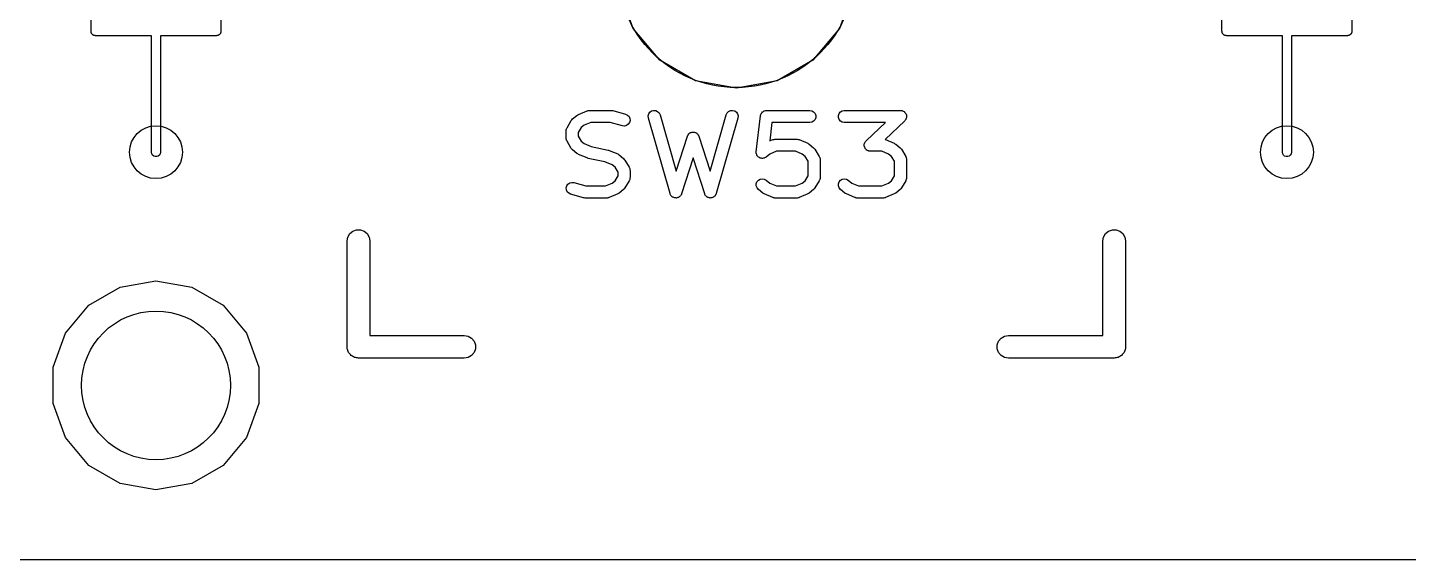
# Model space of a CAD drawing. Header units: millimetres. Extents: x 99 to 267, y 100 to 221.
# Drawn here: x 154.65 to 177.84, y 100.1 to 109.04 of the extents above; entities that cross this region are included whole.
import ezdxf

# ---------------------------------------------------------------- set-up
doc = ezdxf.new("R2010")
doc.units = ezdxf.units.MM
doc.layers.add('BLACK', color=7, linetype='Continuous')
doc.layers.add('PCB', color=4, linetype='Continuous')
doc.layers.get('0').off()

# ---------------------------------------------------------------- blocks, each defined once
blk = doc.blocks.new('PCB外形')
at = {"layer": 'BLACK'}
blk.add_line((36, -145.925), (202.925, -145.925), dxfattribs=at)
blk = doc.blocks.new('PCB詳細')
at = {"layer": 'BLACK'}
for p, q in [((91.909, -137.048), (91.909, -130.952)), ((94.091, -130.952), (94.091, -137.048)), ((110.909, -137.048), (110.909, -130.952)), ((113.091, -130.952), (113.091, -137.048)), ((101.017, -137.001), (100.779, -136.348)), ((104.721, -136.348), (104.483, -137.001)), ((91.9101, -137.054), (91.909, -137.048)), ((91.9101, -137.061), (91.9101, -137.054)), ((91.9124, -137.067), (91.9101, -137.061)), ((91.9135, -137.074), (91.9124, -137.067)), ((91.9168, -137.079), (91.9135, -137.074)), ((91.919, -137.085), (91.9168, -137.079)), ((91.9233, -137.091), (91.919, -137.085)), ((91.9265, -137.096), (91.9233, -137.091)), ((91.9316, -137.1), (91.9265, -137.096)), ((94.0735, -137.096), (94.0684, -137.1)), ((94.0767, -137.091), (94.0735, -137.096)), ((94.081, -137.085), (94.0767, -137.091)), ((94.0832, -137.079), (94.081, -137.085)), ((94.0865, -137.074), (94.0832, -137.079)), ((94.0876, -137.067), (94.0865, -137.074)), ((94.0899, -137.061), (94.0876, -137.067)), ((94.091, -137.048), (94.0899, -137.054)), ((94.0899, -137.054), (94.0899, -137.061)), ((101.463, -137.533), (101.017, -137.001)), ((104.483, -137.001), (104.037, -137.533)), ((110.91, -137.054), (110.909, -137.048)), ((110.91, -137.061), (110.91, -137.054)), ((110.912, -137.067), (110.91, -137.061)), ((110.914, -137.074), (110.912, -137.067)), ((110.917, -137.079), (110.914, -137.074)), ((110.919, -137.085), (110.917, -137.079)), ((110.923, -137.091), (110.919, -137.085)), ((110.927, -137.096), (110.923, -137.091)), ((110.932, -137.1), (110.927, -137.096)), ((113.073, -137.096), (113.068, -137.1)), ((113.077, -137.091), (113.073, -137.096)), ((113.081, -137.085), (113.077, -137.091)), ((113.083, -137.079), (113.081, -137.085)), ((113.086, -137.074), (113.083, -137.079)), ((113.088, -137.067), (113.086, -137.074)), ((113.09, -137.061), (113.088, -137.067)), ((113.091, -137.048), (113.09, -137.054)), ((113.09, -137.054), (113.09, -137.061)), ((91.9358, -137.105), (91.9316, -137.1)), ((91.9415, -137.109), (91.9358, -137.105)), ((91.9465, -137.113), (91.9415, -137.109)), ((91.9527, -137.115), (91.9465, -137.113)), ((91.9583, -137.118), (91.9527, -137.115)), ((91.9648, -137.12), (91.9583, -137.118)), ((91.971, -137.122), (91.9648, -137.12)), ((91.9775, -137.122), (91.971, -137.122)), ((91.984, -137.123), (91.9775, -137.122)), ((92.925, -137.123), (91.984, -137.123)), ((92.925, -137.81), (92.925, -137.123)), ((94.016, -137.123), (93.075, -137.123)), ((93.075, -137.123), (93.075, -137.81)), ((94.0225, -137.122), (94.016, -137.123)), ((94.029, -137.122), (94.0225, -137.122)), ((94.0352, -137.12), (94.029, -137.122)), ((94.0417, -137.118), (94.0352, -137.12)), ((94.0473, -137.115), (94.0417, -137.118)), ((94.0535, -137.113), (94.0473, -137.115)), ((94.0585, -137.109), (94.0535, -137.113)), ((94.0642, -137.105), (94.0585, -137.109)), ((94.0684, -137.1), (94.0642, -137.105)), ((110.936, -137.105), (110.932, -137.1)), ((110.941, -137.109), (110.936, -137.105)), ((110.947, -137.113), (110.941, -137.109)), ((110.953, -137.115), (110.947, -137.113)), ((110.958, -137.118), (110.953, -137.115)), ((110.965, -137.12), (110.958, -137.118)), ((110.971, -137.122), (110.965, -137.12)), ((110.978, -137.122), (110.971, -137.122)), ((110.984, -137.123), (110.978, -137.122)), ((111.925, -137.123), (110.984, -137.123)), ((111.925, -137.81), (111.925, -137.123)), ((113.016, -137.123), (112.075, -137.123)), ((112.075, -137.123), (112.075, -137.81)), ((113.022, -137.122), (113.016, -137.123)), ((113.029, -137.122), (113.022, -137.122)), ((113.035, -137.12), (113.029, -137.122)), ((113.042, -137.118), (113.035, -137.12)), ((113.047, -137.115), (113.042, -137.118)), ((113.053, -137.113), (113.047, -137.115)), ((113.059, -137.109), (113.053, -137.113)), ((113.064, -137.105), (113.059, -137.109)), ((113.068, -137.1), (113.064, -137.105)), ((102.065, -137.881), (101.463, -137.533)), ((104.037, -137.533), (103.435, -137.881)), ((92.925, -139.08), (92.925, -137.81)), ((93.075, -137.81), (93.075, -139.08)), ((102.75, -138.002), (102.065, -137.881)), ((103.435, -137.881), (102.75, -138.002)), ((111.925, -139.08), (111.925, -137.81)), ((112.075, -137.81), (112.075, -139.08)), ((99.9998, -138.522), (100.072, -138.462)), ((100.072, -138.462), (100.086, -138.454)), ((100.086, -138.454), (100.098, -138.446)), ((100.098, -138.446), (100.243, -138.386)), ((100.243, -138.386), (100.246, -138.385)), ((100.246, -138.385), (100.248, -138.384)), ((100.248, -138.384), (100.263, -138.381)), ((100.263, -138.381), (100.278, -138.378)), ((100.278, -138.378), (100.28, -138.378)), ((100.28, -138.378), (100.283, -138.378)), ((100.283, -138.378), (100.645, -138.378)), ((100.645, -138.378), (100.659, -138.38)), ((100.659, -138.38), (100.673, -138.382)), ((100.673, -138.382), (100.89, -138.442)), ((100.89, -138.442), (100.922, -138.457)), ((100.922, -138.457), (100.947, -138.482)), ((100.947, -138.482), (100.962, -138.515)), ((101.27, -138.472), (101.278, -138.438)), ((101.273, -138.507), (101.27, -138.472)), ((101.278, -138.438), (101.298, -138.409)), ((101.298, -138.409), (101.327, -138.388)), ((101.327, -138.388), (101.361, -138.378)), ((101.361, -138.378), (101.396, -138.381)), ((101.396, -138.381), (101.428, -138.395)), ((101.428, -138.395), (101.453, -138.42)), ((101.453, -138.42), (101.469, -138.452)), ((101.469, -138.452), (101.74, -139.399)), ((102.309, -139.399), (102.58, -138.452)), ((102.58, -138.452), (102.595, -138.42)), ((102.595, -138.42), (102.621, -138.395)), ((102.621, -138.395), (102.653, -138.381)), ((102.653, -138.381), (102.688, -138.378)), ((102.688, -138.378), (102.722, -138.388)), ((102.722, -138.388), (102.75, -138.409)), ((102.75, -138.409), (102.77, -138.438)), ((102.77, -138.438), (102.779, -138.472)), ((102.779, -138.472), (102.775, -138.507)), ((103.085, -139.072), (103.157, -138.467)), ((103.157, -138.467), (103.158, -138.465)), ((103.158, -138.462), (103.163, -138.448)), ((103.158, -138.465), (103.158, -138.462)), ((103.163, -138.448), (103.167, -138.434)), ((103.167, -138.434), (103.169, -138.431)), ((103.169, -138.431), (103.17, -138.429)), ((103.17, -138.429), (103.18, -138.417)), ((103.18, -138.417), (103.189, -138.405)), ((103.189, -138.405), (103.191, -138.404)), ((103.191, -138.404), (103.193, -138.402)), ((103.193, -138.402), (103.206, -138.394)), ((103.206, -138.394), (103.218, -138.386)), ((103.218, -138.386), (103.221, -138.385)), ((103.221, -138.385), (103.223, -138.384)), ((103.223, -138.384), (103.238, -138.381)), ((103.238, -138.381), (103.252, -138.378)), ((103.252, -138.378), (103.255, -138.378)), ((103.255, -138.378), (103.258, -138.378)), ((103.258, -138.378), (103.984, -138.378)), ((103.984, -138.378), (104.018, -138.384)), ((104.018, -138.384), (104.049, -138.402)), ((104.049, -138.402), (104.072, -138.429)), ((104.072, -138.429), (104.084, -138.462)), ((104.084, -138.462), (104.084, -138.497)), ((104.464, -138.462), (104.476, -138.429)), ((104.464, -138.497), (104.464, -138.462)), ((104.476, -138.429), (104.499, -138.402)), ((104.499, -138.402), (104.53, -138.384)), ((104.53, -138.384), (104.564, -138.378)), ((104.564, -138.378), (105.508, -138.378)), ((105.508, -138.378), (105.522, -138.38)), ((105.522, -138.38), (105.536, -138.382)), ((105.536, -138.382), (105.539, -138.383)), ((105.539, -138.383), (105.542, -138.384)), ((105.542, -138.384), (105.555, -138.391)), ((105.555, -138.391), (105.568, -138.398)), ((105.568, -138.398), (105.57, -138.4)), ((105.57, -138.4), (105.573, -138.402)), ((105.573, -138.402), (105.582, -138.413)), ((105.582, -138.413), (105.592, -138.423)), ((105.592, -138.423), (105.594, -138.426)), ((105.594, -138.426), (105.596, -138.429)), ((105.596, -138.429), (105.601, -138.442)), ((105.601, -138.442), (105.606, -138.456)), ((105.606, -138.456), (105.607, -138.459)), ((105.607, -138.459), (105.608, -138.462)), ((105.608, -138.462), (105.608, -138.476)), ((105.608, -138.476), (105.609, -138.491)), ((99.8907, -138.721), (99.8924, -138.712)), ((99.8924, -138.712), (99.8925, -138.702)), ((99.8925, -138.702), (99.8954, -138.695)), ((99.8954, -138.695), (99.8968, -138.687)), ((99.8968, -138.687), (99.9017, -138.678)), ((99.9017, -138.678), (99.9052, -138.669)), ((99.9052, -138.669), (99.9777, -138.548)), ((99.9777, -138.548), (99.9888, -138.535)), ((99.9888, -138.535), (99.9998, -138.522)), ((100.143, -138.668), (100.094, -138.75)), ((100.191, -138.628), (100.143, -138.668)), ((100.303, -138.581), (100.191, -138.628)), ((100.632, -138.581), (100.303, -138.581)), ((100.836, -138.638), (100.632, -138.581)), ((100.871, -138.641), (100.836, -138.638)), ((100.905, -138.632), (100.871, -138.641)), ((100.934, -138.612), (100.905, -138.632)), ((100.955, -138.584), (100.934, -138.612)), ((100.964, -138.55), (100.955, -138.584)), ((100.962, -138.515), (100.964, -138.55)), ((101.636, -139.777), (101.273, -138.507)), ((102.775, -138.507), (102.412, -139.777)), ((103.348, -138.581), (103.311, -138.892)), ((103.984, -138.581), (103.348, -138.581)), ((104.018, -138.575), (103.984, -138.581)), ((104.049, -138.557), (104.018, -138.575)), ((104.072, -138.53), (104.049, -138.557)), ((104.084, -138.497), (104.072, -138.53)), ((104.476, -138.53), (104.464, -138.497)), ((104.499, -138.557), (104.476, -138.53)), ((104.53, -138.575), (104.499, -138.557)), ((104.564, -138.581), (104.53, -138.575)), ((105.254, -138.581), (104.564, -138.581)), ((104.93, -138.89), (105.254, -138.581)), ((105.578, -138.553), (105.248, -138.867)), ((105.586, -138.541), (105.578, -138.553)), ((105.596, -138.53), (105.586, -138.541)), ((105.597, -138.527), (105.596, -138.53)), ((105.599, -138.525), (105.597, -138.527)), ((105.603, -138.511), (105.599, -138.525)), ((105.608, -138.497), (105.603, -138.511)), ((105.609, -138.491), (105.608, -138.494)), ((105.608, -138.494), (105.608, -138.497)), ((99.8907, -138.842), (99.8907, -138.721)), ((99.8924, -138.852), (99.8907, -138.842)), ((99.8925, -138.862), (99.8924, -138.852)), ((99.8954, -138.869), (99.8925, -138.862)), ((99.8968, -138.877), (99.8954, -138.869)), ((99.9017, -138.886), (99.8968, -138.877)), ((99.9052, -138.895), (99.9017, -138.886)), ((99.9777, -139.016), (99.9052, -138.895)), ((100.094, -138.75), (100.094, -138.814)), ((100.094, -138.814), (100.143, -138.896)), ((100.143, -138.896), (100.191, -138.936)), ((100.191, -138.936), (100.313, -138.987)), ((101.74, -139.399), (101.928, -138.811)), ((101.928, -138.811), (101.929, -138.808)), ((101.929, -138.808), (101.93, -138.804)), ((101.93, -138.804), (101.938, -138.792)), ((101.938, -138.792), (101.944, -138.78)), ((101.944, -138.78), (101.947, -138.777)), ((101.947, -138.777), (101.949, -138.774)), ((101.949, -138.774), (101.96, -138.766)), ((101.96, -138.766), (101.97, -138.756)), ((101.97, -138.756), (101.974, -138.755)), ((101.974, -138.755), (101.977, -138.752)), ((101.977, -138.752), (101.99, -138.748)), ((101.99, -138.748), (102.003, -138.743)), ((102.003, -138.743), (102.007, -138.743)), ((102.007, -138.743), (102.011, -138.742)), ((102.011, -138.742), (102.024, -138.742)), ((102.024, -138.742), (102.038, -138.742)), ((102.038, -138.742), (102.042, -138.743)), ((102.042, -138.743), (102.046, -138.743)), ((102.046, -138.743), (102.059, -138.748)), ((102.059, -138.748), (102.072, -138.752)), ((102.072, -138.752), (102.075, -138.755)), ((102.075, -138.755), (102.079, -138.756)), ((102.079, -138.756), (102.089, -138.766)), ((102.089, -138.766), (102.099, -138.774)), ((102.099, -138.774), (102.102, -138.777)), ((102.102, -138.777), (102.105, -138.78)), ((102.105, -138.78), (102.111, -138.792)), ((102.111, -138.792), (102.118, -138.804)), ((102.118, -138.804), (102.119, -138.808)), ((102.119, -138.808), (102.121, -138.811)), ((102.121, -138.811), (102.309, -139.399)), ((103.311, -138.892), (103.364, -138.87)), ((103.364, -138.87), (103.366, -138.869)), ((103.366, -138.869), (103.368, -138.868)), ((103.368, -138.868), (103.384, -138.865)), ((103.384, -138.865), (103.398, -138.862)), ((103.398, -138.862), (103.401, -138.862)), ((103.401, -138.862), (103.403, -138.862)), ((103.403, -138.862), (103.766, -138.862)), ((103.766, -138.862), (103.768, -138.862)), ((103.768, -138.862), (103.771, -138.862)), ((103.771, -138.862), (103.786, -138.865)), ((103.786, -138.865), (103.801, -138.868)), ((103.801, -138.868), (103.803, -138.869)), ((103.803, -138.869), (103.805, -138.87)), ((103.805, -138.87), (103.95, -138.93)), ((103.95, -138.93), (103.963, -138.938)), ((103.963, -138.938), (103.976, -138.946)), ((103.976, -138.946), (104.049, -139.006)), ((104.899, -138.952), (104.9, -138.949)), ((104.9, -138.966), (104.899, -138.952)), ((104.9, -138.946), (104.905, -138.932)), ((104.9, -138.949), (104.9, -138.946)), ((104.905, -138.932), (104.909, -138.918)), ((104.909, -138.918), (104.911, -138.916)), ((104.911, -138.916), (104.912, -138.913)), ((104.912, -138.913), (104.921, -138.901)), ((104.921, -138.901), (104.93, -138.89)), ((105.248, -138.867), (105.252, -138.868)), ((105.252, -138.868), (105.254, -138.869)), ((105.254, -138.869), (105.257, -138.87)), ((105.257, -138.87), (105.402, -138.93)), ((105.402, -138.93), (105.414, -138.938)), ((105.414, -138.938), (105.428, -138.946)), ((105.428, -138.946), (105.5, -139.006)), ((92.9295, -139.106), (92.925, -139.08)), ((92.9425, -139.128), (92.9295, -139.106)), ((92.9625, -139.145), (92.9425, -139.128)), ((92.987, -139.154), (92.9625, -139.145)), ((93.013, -139.154), (92.987, -139.154)), ((93.0375, -139.145), (93.013, -139.154)), ((93.0575, -139.128), (93.0375, -139.145)), ((93.0705, -139.106), (93.0575, -139.128)), ((93.075, -139.08), (93.0705, -139.106)), ((99.9889, -139.028), (99.9777, -139.016)), ((99.9998, -139.041), (99.9889, -139.028)), ((100.072, -139.102), (99.9998, -139.041)), ((100.086, -139.109), (100.072, -139.102)), ((100.098, -139.118), (100.086, -139.109)), ((100.243, -139.178), (100.098, -139.118)), ((100.253, -139.18), (100.243, -139.178)), ((100.262, -139.184), (100.253, -139.18)), ((100.543, -139.242), (100.262, -139.184)), ((100.313, -138.987), (100.594, -139.045)), ((100.594, -139.045), (100.603, -139.049)), ((100.603, -139.049), (100.612, -139.051)), ((100.612, -139.051), (100.757, -139.111)), ((100.757, -139.111), (100.77, -139.12)), ((100.77, -139.12), (100.783, -139.127)), ((100.783, -139.127), (100.856, -139.188)), ((102.024, -139.176), (101.831, -139.78)), ((102.218, -139.78), (102.024, -139.176)), ((103.085, -139.087), (103.085, -139.072)), ((103.085, -139.102), (103.085, -139.087)), ((103.086, -139.104), (103.085, -139.102)), ((103.086, -139.107), (103.086, -139.104)), ((103.092, -139.121), (103.086, -139.107)), ((103.097, -139.135), (103.092, -139.121)), ((103.099, -139.137), (103.097, -139.135)), ((103.1, -139.14), (103.099, -139.137)), ((103.11, -139.151), (103.1, -139.14)), ((103.12, -139.162), (103.11, -139.151)), ((103.122, -139.163), (103.12, -139.162)), ((103.125, -139.166), (103.122, -139.163)), ((103.138, -139.172), (103.125, -139.166)), ((103.15, -139.18), (103.138, -139.172)), ((103.153, -139.18), (103.15, -139.18)), ((103.156, -139.182), (103.153, -139.18)), ((103.171, -139.183), (103.156, -139.182)), ((103.185, -139.186), (103.171, -139.183)), ((103.205, -139.182), (103.191, -139.186)), ((103.22, -139.18), (103.205, -139.182)), ((103.222, -139.178), (103.22, -139.18)), ((103.225, -139.178), (103.222, -139.178)), ((103.238, -139.17), (103.225, -139.178)), ((103.25, -139.162), (103.238, -139.17)), ((103.311, -139.112), (103.25, -139.162)), ((103.423, -139.065), (103.311, -139.112)), ((103.746, -139.065), (103.423, -139.065)), ((103.858, -139.112), (103.746, -139.065)), ((103.905, -139.151), (103.858, -139.112)), ((103.955, -139.233), (103.905, -139.151)), ((104.049, -139.006), (104.06, -139.019)), ((104.06, -139.019), (104.071, -139.032)), ((104.071, -139.032), (104.143, -139.153)), ((104.143, -139.153), (104.147, -139.162)), ((104.147, -139.162), (104.152, -139.17)), ((104.152, -139.17), (104.153, -139.178)), ((104.153, -139.178), (104.156, -139.186)), ((104.9, -138.981), (104.9, -138.966)), ((104.901, -138.984), (104.9, -138.981)), ((104.901, -138.987), (104.901, -138.984)), ((104.907, -139.001), (104.901, -138.987)), ((104.912, -139.014), (104.907, -139.001)), ((104.914, -139.017), (104.912, -139.014)), ((104.915, -139.02), (104.914, -139.017)), ((104.925, -139.03), (104.915, -139.02)), ((104.934, -139.041), (104.925, -139.03)), ((104.937, -139.043), (104.934, -139.041)), ((104.939, -139.045), (104.937, -139.043)), ((104.952, -139.052), (104.939, -139.045)), ((104.965, -139.059), (104.952, -139.052)), ((104.968, -139.059), (104.965, -139.059)), ((104.971, -139.061), (104.968, -139.059)), ((104.985, -139.062), (104.971, -139.061)), ((105, -139.065), (104.985, -139.062)), ((105.197, -139.065), (105, -139.065)), ((105.309, -139.112), (105.197, -139.065)), ((105.357, -139.151), (105.309, -139.112)), ((105.406, -139.233), (105.357, -139.151)), ((105.5, -139.006), (105.511, -139.019)), ((105.511, -139.019), (105.522, -139.032)), ((105.522, -139.032), (105.595, -139.153)), ((105.595, -139.153), (105.598, -139.162)), ((105.598, -139.162), (105.603, -139.17)), ((105.603, -139.17), (105.605, -139.178)), ((105.605, -139.178), (105.607, -139.186)), ((111.93, -139.106), (111.925, -139.08)), ((111.943, -139.128), (111.93, -139.106)), ((111.962, -139.145), (111.943, -139.128)), ((111.987, -139.154), (111.962, -139.145)), ((112.013, -139.154), (111.987, -139.154)), ((112.037, -139.145), (112.013, -139.154)), ((112.057, -139.128), (112.037, -139.145)), ((112.07, -139.106), (112.057, -139.128)), ((112.075, -139.08), (112.07, -139.106)), ((100.665, -139.293), (100.543, -139.242)), ((100.712, -139.333), (100.665, -139.293)), ((100.762, -139.415), (100.712, -139.333)), ((100.762, -139.479), (100.762, -139.415)), ((100.856, -139.188), (100.867, -139.201)), ((100.867, -139.201), (100.878, -139.213)), ((100.878, -139.213), (100.95, -139.334)), ((100.95, -139.334), (100.954, -139.343)), ((100.954, -139.343), (100.959, -139.352)), ((100.959, -139.352), (100.96, -139.36)), ((100.96, -139.36), (100.963, -139.367)), ((100.963, -139.367), (100.963, -139.377)), ((100.963, -139.377), (100.965, -139.387)), ((100.965, -139.387), (100.965, -139.508)), ((103.188, -139.185), (103.185, -139.186)), ((103.191, -139.186), (103.188, -139.185)), ((103.955, -139.479), (103.955, -139.233)), ((104.156, -139.186), (104.156, -139.196)), ((104.156, -139.196), (104.158, -139.205)), ((104.158, -139.205), (104.158, -139.508)), ((105.406, -139.479), (105.406, -139.233)), ((105.607, -139.186), (105.608, -139.196)), ((105.608, -139.196), (105.609, -139.205)), ((105.609, -139.205), (105.609, -139.508)), ((99.8912, -139.679), (99.9006, -139.645)), ((99.9006, -139.645), (99.9211, -139.617)), ((99.9211, -139.617), (99.9502, -139.597)), ((99.9502, -139.597), (99.9844, -139.588)), ((99.9844, -139.588), (100.019, -139.591)), ((100.019, -139.591), (100.224, -139.648)), ((100.224, -139.648), (100.553, -139.648)), ((100.553, -139.648), (100.665, -139.601)), ((100.665, -139.601), (100.712, -139.562)), ((100.712, -139.562), (100.762, -139.479)), ((100.95, -139.56), (100.878, -139.681)), ((100.954, -139.551), (100.95, -139.56)), ((100.959, -139.542), (100.954, -139.551)), ((100.96, -139.534), (100.959, -139.542)), ((100.963, -139.527), (100.96, -139.534)), ((100.965, -139.508), (100.963, -139.517)), ((100.963, -139.517), (100.963, -139.527)), ((103.085, -139.611), (103.097, -139.578)), ((103.085, -139.647), (103.085, -139.611)), ((103.098, -139.68), (103.085, -139.647)), ((103.097, -139.578), (103.12, -139.551)), ((103.12, -139.551), (103.15, -139.533)), ((103.15, -139.533), (103.185, -139.527)), ((103.185, -139.527), (103.22, -139.533)), ((103.22, -139.533), (103.25, -139.551)), ((103.25, -139.551), (103.311, -139.601)), ((103.311, -139.601), (103.423, -139.648)), ((103.423, -139.648), (103.746, -139.648)), ((103.746, -139.648), (103.858, -139.601)), ((103.858, -139.601), (103.905, -139.562)), ((103.905, -139.562), (103.955, -139.479)), ((104.143, -139.56), (104.071, -139.681)), ((104.147, -139.551), (104.143, -139.56)), ((104.152, -139.542), (104.147, -139.551)), ((104.153, -139.534), (104.152, -139.542)), ((104.156, -139.527), (104.153, -139.534)), ((104.158, -139.508), (104.156, -139.517)), ((104.156, -139.517), (104.156, -139.527)), ((104.464, -139.611), (104.476, -139.578)), ((104.464, -139.647), (104.464, -139.611)), ((104.476, -139.68), (104.464, -139.647)), ((104.476, -139.578), (104.499, -139.551)), ((104.499, -139.551), (104.529, -139.533)), ((104.529, -139.533), (104.564, -139.527)), ((104.564, -139.527), (104.599, -139.533)), ((104.599, -139.533), (104.629, -139.551)), ((104.629, -139.551), (104.69, -139.601)), ((104.69, -139.601), (104.802, -139.648)), ((104.802, -139.648), (105.197, -139.648)), ((105.197, -139.648), (105.309, -139.601)), ((105.309, -139.601), (105.357, -139.562)), ((105.357, -139.562), (105.406, -139.479)), ((105.595, -139.56), (105.522, -139.681)), ((105.598, -139.551), (105.595, -139.56)), ((105.603, -139.542), (105.598, -139.551)), ((105.605, -139.534), (105.603, -139.542)), ((105.607, -139.527), (105.605, -139.534)), ((105.608, -139.517), (105.607, -139.527)), ((105.609, -139.508), (105.608, -139.517)), ((99.8939, -139.714), (99.8912, -139.679)), ((99.9085, -139.747), (99.8939, -139.714)), ((99.9333, -139.772), (99.9085, -139.747)), ((99.9651, -139.787), (99.9333, -139.772)), ((100.183, -139.847), (99.9651, -139.787)), ((100.196, -139.849), (100.183, -139.847)), ((100.21, -139.851), (100.196, -139.849)), ((100.573, -139.851), (100.21, -139.851)), ((100.575, -139.851), (100.573, -139.851)), ((100.578, -139.851), (100.575, -139.851)), ((100.592, -139.848), (100.578, -139.851)), ((100.608, -139.845), (100.592, -139.848)), ((100.61, -139.844), (100.608, -139.845)), ((100.612, -139.843), (100.61, -139.844)), ((100.757, -139.783), (100.612, -139.843)), ((100.77, -139.775), (100.757, -139.783)), ((100.783, -139.767), (100.77, -139.775)), ((100.856, -139.707), (100.783, -139.767)), ((100.867, -139.694), (100.856, -139.707)), ((100.878, -139.681), (100.867, -139.694)), ((101.639, -139.783), (101.636, -139.777)), ((101.64, -139.788), (101.639, -139.783)), ((101.646, -139.798), (101.64, -139.788)), ((101.652, -139.809), (101.646, -139.798)), ((101.656, -139.813), (101.652, -139.809)), ((101.659, -139.818), (101.656, -139.813)), ((101.668, -139.825), (101.659, -139.818)), ((101.677, -139.834), (101.668, -139.825)), ((101.682, -139.836), (101.677, -139.834)), ((101.687, -139.839), (101.682, -139.836)), ((101.698, -139.843), (101.687, -139.839)), ((101.709, -139.848), (101.698, -139.843)), ((101.715, -139.848), (101.709, -139.848)), ((101.72, -139.85), (101.715, -139.848)), ((101.732, -139.85), (101.72, -139.85)), ((101.745, -139.851), (101.732, -139.85)), ((101.75, -139.849), (101.745, -139.851)), ((101.756, -139.849), (101.75, -139.849)), ((101.767, -139.844), (101.756, -139.849)), ((101.778, -139.841), (101.767, -139.844)), ((101.783, -139.838), (101.778, -139.841)), ((101.788, -139.835), (101.783, -139.838)), ((101.797, -139.827), (101.788, -139.835)), ((101.807, -139.82), (101.797, -139.827)), ((101.81, -139.816), (101.807, -139.82)), ((101.814, -139.812), (101.81, -139.816)), ((101.82, -139.801), (101.814, -139.812)), ((101.827, -139.791), (101.82, -139.801)), ((101.828, -139.785), (101.827, -139.791)), ((101.831, -139.78), (101.828, -139.785)), ((102.22, -139.785), (102.218, -139.78)), ((102.222, -139.791), (102.22, -139.785)), ((102.229, -139.801), (102.222, -139.791)), ((102.234, -139.812), (102.229, -139.801)), ((102.238, -139.816), (102.234, -139.812)), ((102.242, -139.82), (102.238, -139.816)), ((102.251, -139.827), (102.242, -139.82)), ((102.26, -139.835), (102.251, -139.827)), ((102.266, -139.838), (102.26, -139.835)), ((102.27, -139.841), (102.266, -139.838)), ((102.282, -139.844), (102.27, -139.841)), ((102.293, -139.849), (102.282, -139.844)), ((102.299, -139.849), (102.293, -139.849)), ((102.304, -139.851), (102.299, -139.849)), ((102.316, -139.85), (102.304, -139.851)), ((102.328, -139.85), (102.316, -139.85)), ((102.334, -139.848), (102.328, -139.85)), ((102.339, -139.848), (102.334, -139.848)), ((102.35, -139.843), (102.339, -139.848)), ((102.362, -139.839), (102.35, -139.843)), ((102.366, -139.836), (102.362, -139.839)), ((102.371, -139.834), (102.366, -139.836)), ((102.38, -139.825), (102.371, -139.834)), ((102.39, -139.818), (102.38, -139.825)), ((102.393, -139.813), (102.39, -139.818)), ((102.397, -139.809), (102.393, -139.813)), ((102.402, -139.798), (102.397, -139.809)), ((102.409, -139.788), (102.402, -139.798)), ((102.41, -139.783), (102.409, -139.788)), ((102.412, -139.777), (102.41, -139.783)), ((103.12, -139.707), (103.098, -139.68)), ((103.193, -139.767), (103.12, -139.707)), ((103.206, -139.775), (103.193, -139.767)), ((103.219, -139.783), (103.206, -139.775)), ((103.364, -139.843), (103.219, -139.783)), ((103.366, -139.844), (103.364, -139.843)), ((103.368, -139.845), (103.366, -139.844)), ((103.384, -139.848), (103.368, -139.845)), ((103.398, -139.851), (103.384, -139.848)), ((103.401, -139.851), (103.398, -139.851)), ((103.403, -139.851), (103.401, -139.851)), ((103.766, -139.851), (103.403, -139.851)), ((103.768, -139.851), (103.766, -139.851)), ((103.771, -139.851), (103.768, -139.851)), ((103.786, -139.848), (103.771, -139.851)), ((103.801, -139.845), (103.786, -139.848)), ((103.803, -139.844), (103.801, -139.845)), ((103.805, -139.843), (103.803, -139.844)), ((103.95, -139.783), (103.805, -139.843)), ((103.963, -139.775), (103.95, -139.783)), ((103.976, -139.767), (103.963, -139.775)), ((104.049, -139.707), (103.976, -139.767)), ((104.06, -139.694), (104.049, -139.707)), ((104.071, -139.681), (104.06, -139.694)), ((104.499, -139.707), (104.476, -139.68)), ((104.572, -139.767), (104.499, -139.707)), ((104.585, -139.775), (104.572, -139.767)), ((104.598, -139.783), (104.585, -139.775)), ((104.743, -139.843), (104.598, -139.783)), ((104.745, -139.844), (104.743, -139.843)), ((104.747, -139.845), (104.745, -139.844)), ((104.762, -139.848), (104.747, -139.845)), ((104.777, -139.851), (104.762, -139.848)), ((104.78, -139.851), (104.777, -139.851)), ((104.782, -139.851), (104.78, -139.851)), ((105.217, -139.851), (104.782, -139.851)), ((105.22, -139.851), (105.217, -139.851)), ((105.222, -139.851), (105.22, -139.851)), ((105.237, -139.848), (105.222, -139.851)), ((105.252, -139.845), (105.237, -139.848)), ((105.254, -139.844), (105.252, -139.845)), ((105.257, -139.843), (105.254, -139.844)), ((105.402, -139.783), (105.257, -139.843)), ((105.414, -139.775), (105.402, -139.783)), ((105.428, -139.767), (105.414, -139.775)), ((105.5, -139.707), (105.428, -139.767)), ((105.511, -139.694), (105.5, -139.707)), ((105.522, -139.681), (105.511, -139.694)), ((96.2095, -140.572), (96.221, -140.507)), ((96.2095, -142.35), (96.2095, -140.572)), ((96.221, -140.507), (96.2541, -140.45)), ((96.2541, -140.45), (96.3047, -140.407)), ((96.3047, -140.407), (96.3669, -140.384)), ((96.3669, -140.384), (96.4331, -140.384)), ((96.4331, -140.384), (96.4952, -140.407)), ((96.4952, -140.407), (96.5459, -140.45)), ((96.5459, -140.45), (96.579, -140.507)), ((96.579, -140.507), (96.5905, -140.572)), ((96.5905, -140.572), (96.5905, -142.159)), ((108.909, -140.572), (108.921, -140.507)), ((108.909, -142.159), (108.909, -140.572)), ((108.921, -140.507), (108.954, -140.45)), ((108.954, -140.45), (109.005, -140.407)), ((109.005, -140.407), (109.067, -140.384)), ((109.067, -140.384), (109.133, -140.384)), ((109.133, -140.384), (109.195, -140.407)), ((109.195, -140.407), (109.246, -140.45)), ((109.246, -140.45), (109.279, -140.507)), ((109.279, -140.507), (109.29, -140.572)), ((109.29, -140.572), (109.29, -142.35)), ((92.3992, -141.349), (93, -141.243)), ((93, -141.243), (93.6008, -141.349)), ((91.8708, -141.654), (92.3992, -141.349)), ((93.6008, -141.349), (94.1292, -141.654)), ((91.4787, -142.122), (91.8708, -141.654)), ((94.1292, -141.654), (94.5213, -142.122)), ((91.27, -142.695), (91.4787, -142.122)), ((94.5213, -142.122), (94.73, -142.695)), ((96.5905, -142.159), (98.178, -142.159)), ((98.178, -142.159), (98.2432, -142.171)), ((98.2432, -142.171), (98.3005, -142.204)), ((107.2, -142.204), (107.257, -142.171)), ((107.257, -142.171), (107.322, -142.159)), ((107.322, -142.159), (108.909, -142.159)), ((96.2124, -142.366), (96.2095, -142.35)), ((96.2124, -142.383), (96.2124, -142.366)), ((96.2181, -142.399), (96.2124, -142.383)), ((96.221, -142.415), (96.2181, -142.399)), ((96.2293, -142.43), (96.221, -142.415)), ((96.235, -142.445), (96.2293, -142.43)), ((98.3005, -142.204), (98.343, -142.255)), ((98.343, -142.255), (98.3656, -142.317)), ((98.3656, -142.383), (98.343, -142.445)), ((98.3656, -142.317), (98.3656, -142.383)), ((107.134, -142.317), (107.157, -142.255)), ((107.134, -142.383), (107.134, -142.317)), ((107.157, -142.445), (107.134, -142.383)), ((107.157, -142.255), (107.2, -142.204)), ((109.271, -142.43), (109.265, -142.445)), ((109.279, -142.415), (109.271, -142.43)), ((109.282, -142.399), (109.279, -142.415)), ((109.288, -142.383), (109.282, -142.399)), ((109.29, -142.35), (109.288, -142.366)), ((109.288, -142.366), (109.288, -142.383)), ((96.2457, -142.458), (96.235, -142.445)), ((96.2541, -142.472), (96.2457, -142.458)), ((96.2668, -142.483), (96.2541, -142.472)), ((96.2775, -142.496), (96.2668, -142.483)), ((96.292, -142.504), (96.2775, -142.496)), ((96.3047, -142.515), (96.292, -142.504)), ((96.3204, -142.521), (96.3047, -142.515)), ((96.3348, -142.529), (96.3204, -142.521)), ((96.3513, -142.532), (96.3348, -142.529)), ((96.3669, -142.538), (96.3513, -142.532)), ((96.3836, -142.538), (96.3669, -142.538)), ((96.4, -142.54), (96.3836, -142.538)), ((98.178, -142.54), (96.4, -142.54)), ((98.2432, -142.529), (98.178, -142.54)), ((98.3005, -142.496), (98.2432, -142.529)), ((98.343, -142.445), (98.3005, -142.496)), ((107.2, -142.496), (107.157, -142.445)), ((107.257, -142.529), (107.2, -142.496)), ((107.322, -142.54), (107.257, -142.529)), ((109.1, -142.54), (107.322, -142.54)), ((109.116, -142.538), (109.1, -142.54)), ((109.133, -142.538), (109.116, -142.538)), ((109.149, -142.532), (109.133, -142.538)), ((109.165, -142.529), (109.149, -142.532)), ((109.18, -142.521), (109.165, -142.529)), ((109.195, -142.515), (109.18, -142.521)), ((109.208, -142.504), (109.195, -142.515)), ((109.222, -142.496), (109.208, -142.504)), ((109.233, -142.483), (109.222, -142.496)), ((109.246, -142.472), (109.233, -142.483)), ((109.254, -142.458), (109.246, -142.472)), ((109.265, -142.445), (109.254, -142.458)), ((91.27, -143.305), (91.27, -142.695)), ((94.73, -142.695), (94.73, -143.305)), ((91.4787, -143.878), (91.27, -143.305)), ((94.73, -143.305), (94.5213, -143.878)), ((91.8708, -144.346), (91.4787, -143.878)), ((94.5213, -143.878), (94.1292, -144.346)), ((92.3992, -144.651), (91.8708, -144.346)), ((94.1292, -144.346), (93.6008, -144.651)), ((93, -144.757), (92.3992, -144.651)), ((93.6008, -144.651), (93, -144.757))]:
    blk.add_line(p, q, dxfattribs=at)
for centre, radius in [((102.75, -136), 1.9939), ((93, -139.08), 0.4445), ((112, -139.08), 0.4445), ((93, -143), 1.25)]:
    blk.add_circle(centre, radius, dxfattribs=at)
at = {"linetype": 'ByBlock'}
blk.add_blockref('PCB外形', (0, 0), dxfattribs=at)

msp = doc.modelspace()

# ---------------------------------------------------------------- block references
at = {"layer": 'PCB'}
msp.add_blockref('PCB詳細', (63.803, 246.025), dxfattribs=at)

doc.saveas('drawing.dxf')
